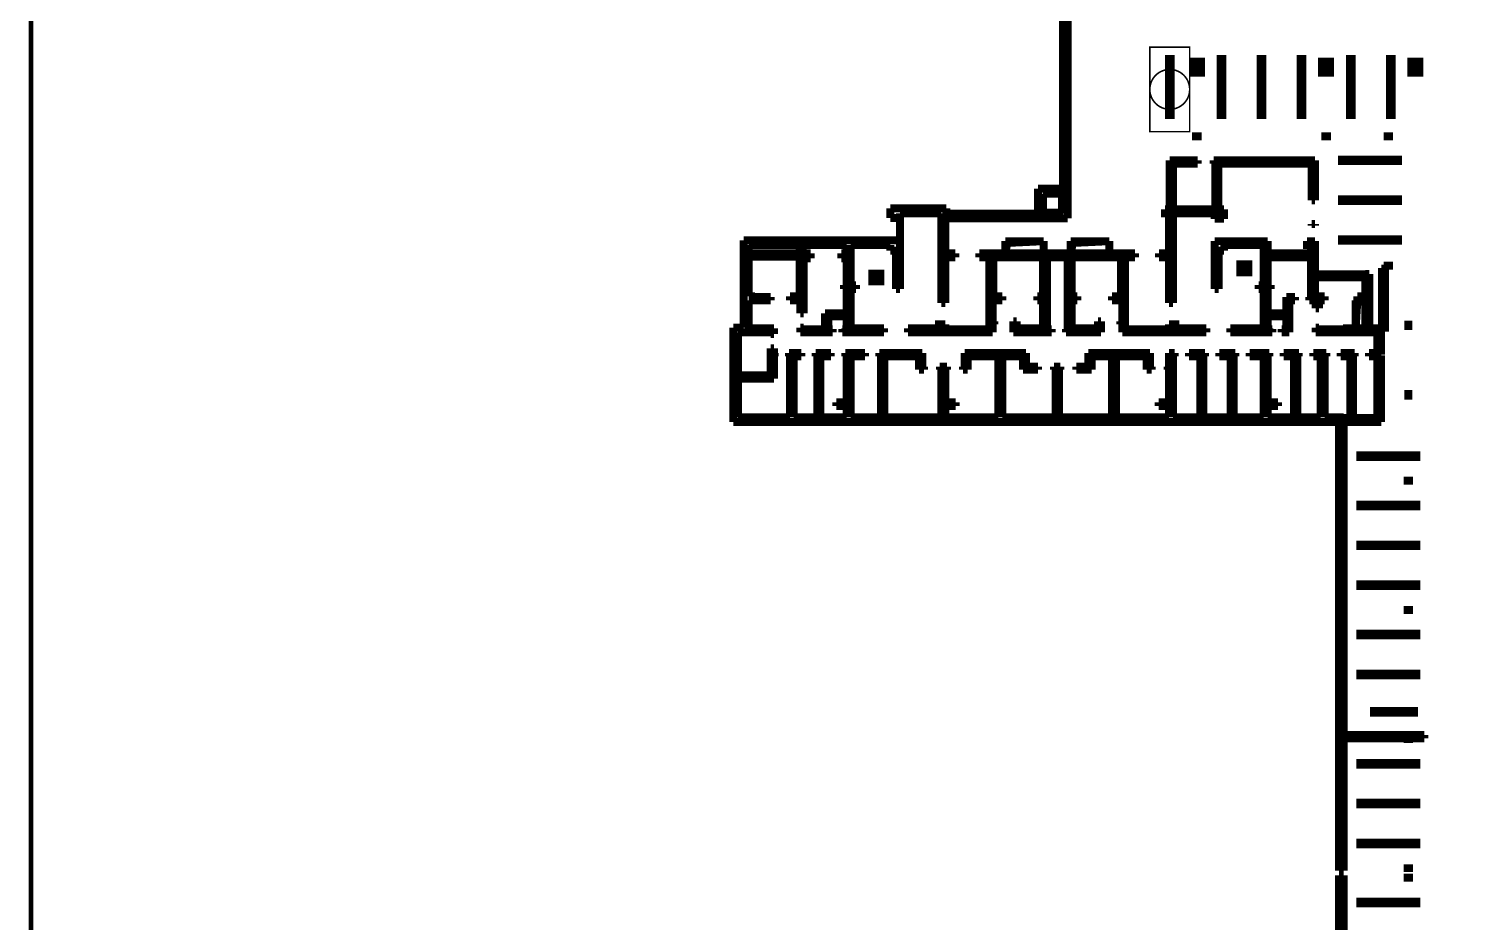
# Model space of a CAD drawing. Header units: millimetres. Extents: x 0 to 1249171, y -42321 to 335084.
# Drawn here: x 710752 to 800542, y 223850 to 279911 of the extents above; entities that cross this region are included whole.
import ezdxf

# ---------------------------------------------------------------- set-up
doc = ezdxf.new("R2010")
doc.units = ezdxf.units.MM
doc.header["$LTSCALE"] = 1000
doc.linetypes.add('A6-DK-B1F$0$HIDDEN2', pattern=[4.762499999999999, 3.175, -1.5875])
for name, color, linetype in [('A6-DK-B1F$0$A-PRKG', 175, 'A6-DK-B1F$0$HIDDEN2'), ('P_core', 1, 'Continuous'), ('P_lot', 5, 'Continuous'), ('留孔', 1, 'Continuous')]:
    doc.layers.add(name, color=color, linetype=linetype)
doc.layers.add('P_wall', color=7, linetype='Continuous', lineweight=50)
doc.layers.get('0').off()
doc.layers.get('A6-DK-B1F$0$A-PRKG').off()

# ---------------------------------------------------------------- blocks, each defined once
blk = doc.blocks.new('A6-DK-B1F$0$标准车位')
blk.add_lwpolyline([(350, 4599.999999999767), (1250, -2.328306436538696e-10), (2150, 4599.999999999767)])
blk.add_lwpolyline([(350, 4599.999999999767), (2150, 4599.999999999767), (2150, -2.328306436538696e-10), (350, -2.328306436538696e-10)], close=True)
at = {"layer": 'P_lot', "const_width": 600}
blk.add_lwpolyline([(1250, 299.9999999997672), (1250, 4299.999999999767)], dxfattribs=at)
blk = doc.blocks.new('A6-DK-B1F$0$$0$A$C46FA2BC5')
at = {"layer": 'P_lot', "const_width": 600}
blk.add_lwpolyline([(-1100, -650.0000000000007), (-1100, -3650)], dxfattribs=at)

msp = doc.modelspace()

# ---------------------------------------------------------------- linework, layer by layer
at = {"layer": 'P_core'}
for points in [[(786436.8780731624, 265370.4221294801), (787436.8780731624, 265370.4221294801), (786436.8780731624, 264370.4221294801), (787436.8780731624, 264370.4221294801)], [(763386.8784427987, 264800.0000001863), (764386.8784427987, 264800.0000001863), (763386.8784427987, 263800.0000001863), (764386.8784427987, 263800.0000001863)]]:
    msp.add_solid(points, dxfattribs=at)
at = {"layer": 'P_wall', "const_width": 300}
msp.add_lwpolyline([(710901.8667677012, 334834.20989163), (948920.5347595927, 334834.20989163), (948920.5347595927, -42071.08277393237), (710901.8667677012, -42071.08277393237)], close=True, dxfattribs=at)
at = {"layer": 'P_wall', "const_width": 500}
for points in [[(775566.8784499577, 268315.0000002356), (775566.8784556711, 305824.9999999173)], [(775866.8784499769, 305824.9999999173), (775866.8784502477, 268015.0000000638)], [(784216.8784428824, 277849.9999998621), (783716.8784428824, 277849.9999998621), (783716.8784428824, 277149.9999998621), (784216.8784428824, 277149.9999998621), (784216.8784428824, 277849.9999998621)], [(792316.8784428824, 277850.0000001203), (791816.8784428824, 277850.0000001203), (791816.8784428824, 277150.0000001203), (792316.8784428824, 277150.0000001203), (792316.8784428824, 277850.0000001203)], [(797916.8784428901, 277850.0000001203), (797416.8784428901, 277850.0000001203), (797416.8784428901, 277150.0000001203), (797916.8784428901, 277150.0000001203), (797916.8784428901, 277850.0000001203)], [(784266.8784621734, 273149.999995965), (783666.8784621734, 273149.999995965)], [(792366.8784427969, 273149.999995965), (791766.8784427969, 273149.999995965)], [(796266.8784428044, 273149.9999998402), (795666.8784428044, 273149.9999998402)], [(782266.8784424061, 268230.0046905372), (782266.8784424061, 271650.0041541397)], [(782266.8784424061, 271650.0041541397), (784016.8784424061, 271650.0041541397)], [(782466.8784424061, 271450.0041541397), (784016.8784424061, 271450.0041541397)], [(782466.8784424061, 268230.0046905372), (782466.8784424061, 271450.0041541397)], [(784016.8784424061, 271650.0041541397), (784016.8784424061, 271450.0041541397)], [(785016.8784424061, 271650.0041541397), (791366.8784361392, 271650.0041541396)], [(785016.8784424061, 271650.0041541397), (785016.8784424061, 271450.0041541397)], [(785016.8784424061, 271450.0041541397), (791166.8784361392, 271450.0041541396)], [(785116.8784424061, 268230.0046905372), (785116.8784424061, 271650.0041541397)], [(785316.8784424061, 268230.0046905372), (785316.8784424061, 271650.0041541397)], [(791166.8784361392, 271450.0041541396), (791166.8784361392, 269150.0041541397)], [(791366.8784361392, 271650.0041541396), (791366.8784361392, 269150.0041541397)], [(774016.8784512503, 268016.318316564), (774016.8784512503, 269866.318316564)], [(774016.8784512503, 269866.318316564), (775866.8784512503, 269866.318316564)], [(774316.8784512503, 268366.318316564), (774316.8784512503, 269566.318316559)], [(774316.8784512503, 269566.318316559), (775516.8784512503, 269566.318316559)], [(775516.8784512503, 268366.318316564), (775516.8784512503, 269566.318316559)], [(775866.8784512503, 268016.318316564), (775866.8784512503, 269866.318316564)], [(791166.8784361392, 269150.0041541397), (791166.8784361392, 269250.0041541397)], [(791166.8784361392, 269150.0041541397), (791366.8784361392, 269150.0041541397)], [(764756.8763501672, 268629.9997300212), (764756.8763501672, 268029.9999560397)], [(765057.2726714567, 268629.9997300212), (764756.8763501672, 268629.9997300212)], [(768256.8767778478, 268629.9997300212), (765056.8762921528, 268629.9997300212)], [(765356.8762921528, 268329.9997300212), (767956.8762921528, 268329.9997300212)], [(765356.8762921528, 268029.9999560397), (765356.8762921528, 268329.9997300212)], [(767956.8762921528, 268329.9997300212), (767956.8767778478, 268229.9998606199)], [(767956.8767778478, 268229.9998606199), (767956.8767778478, 265560.000030173)], [(768256.8767778478, 268314.9995995488), (768256.8767778478, 268629.9997300212)], [(768256.8767778478, 268014.9995995488), (768256.8767778478, 268314.9995995488)], [(768256.8789285002, 268015.0000000086), (768256.8789285002, 268315.0000000088)], [(768256.8789285002, 268315.0000000088), (775566.8784499577, 268315.0000002356)], [(774316.8784512503, 268366.318316564), (775516.8784512503, 268366.318316564)], [(781976.8757242213, 268580.001004695), (781976.8757242213, 268080.0010046951)], [(782226.8757242213, 268580.001004695), (781976.8757242213, 268580.001004695)], [(782226.8762929207, 268579.597609094), (782226.8757242213, 268580.001004695)], [(782476.8762929207, 268579.597609094), (782226.8762929207, 268579.597609094)], [(782476.8757242213, 265560.000030173), (782476.8762929207, 268329.9997300212)], [(782476.8762929207, 268329.9997300212), (782476.8757242213, 268050.0010046951)], [(785076.4803976729, 268579.597609094), (782476.8762929207, 268579.597609094)], [(782476.8762929207, 268329.9997300212), (785076.8770121147, 268329.9997300212)], [(785376.480399352, 268579.597609094), (785076.4803976729, 268579.597609094)], [(785076.8761636375, 267979.9999560397), (785076.8770121147, 268329.9997300212)], [(785076.8770121147, 268329.9997300212), (785076.8763233419, 267979.9999560397)], [(785376.479830612, 268579.9999560397), (785376.480399352, 268579.597609094)], [(785676.8761519017, 268579.9999560397), (785376.479830612, 268579.9999560397)], [(785676.8761519017, 267979.9999560397), (785676.8761519017, 268579.9999560397)], [(764756.8763501672, 268029.9999560397), (765356.8762921528, 268029.9999560397)], [(765356.8762921528, 268029.9999560397), (765356.8762921528, 266629.9996920121)], [(768206.8767778478, 268014.9995995488), (768256.8767778478, 268014.9995995488)], [(768206.8767778478, 265810.000030173), (768206.8767778478, 268014.9995995488)], [(775866.8784502477, 268015.0000000638), (768256.8789285002, 268015.0000000086)], [(774016.8784512503, 268016.318316564), (775866.8784512503, 268016.318316564)], [(781976.8757242213, 268080.0010046951), (782226.8757242213, 268080.0010046951)], [(782226.8757242213, 268080.0010046951), (782226.8757242213, 265810.000030173)], [(785076.8763233419, 267979.9999560397), (785076.8761636375, 267979.9999560397)], [(785076.8763233419, 267980.0000114411), (785676.8761519017, 267979.9999560397)], [(791166.8784361392, 267650.0041541397), (791366.8784361392, 267650.0041541397)], [(791166.8784361392, 267650.0041541397), (791166.8784361392, 267550.0041541397)], [(791366.8784361392, 267650.0041541397), (791366.8784361392, 267550.0041541397)], [(755566.8753040759, 266629.9996920121), (755566.8753040759, 261159.9998771558)], [(759358.5118632589, 266629.9996920121), (755566.8753040759, 266629.9996920121)], [(759366.5118632589, 266629.9996920121), (759358.5118632589, 266629.9996920121)], [(759366.5118632589, 266629.9991614765), (759366.5118632589, 266629.9996920121)], [(761976.8762944657, 266629.9991614765), (759366.5118632589, 266629.9991614765)], [(761976.8762944657, 266629.9996920121), (761976.8762944657, 266629.9991614765)], [(765356.8762921528, 266629.9996920121), (761976.8762944657, 266629.9996920121)], [(765356.8762921528, 263569.9998606199), (765356.8762921528, 266629.9996920121)], [(771956.7427419351, 265810.0000652468), (771956.7427419351, 266580.0001284111)], [(771956.7427419351, 266580.0001284111), (774366.878401689, 266580.0001284111)], [(771956.7427419351, 265810.0000652468), (772082.9096419732, 266469.2948970828)], [(772082.9096419732, 266469.2948970828), (774366.878401689, 266580.0001284111)], [(774366.878401689, 266580.0001284111), (774366.878401689, 265810.0000652468)], [(776066.878401482, 266580.0001284771), (776066.8784015264, 265810.0000653127)], [(778477.014061236, 266580.0001286642), (776066.878401482, 266580.0001284771)], [(776066.878401482, 265810.0000655666), (776193.0453015201, 266469.2948974027)], [(776193.0453015201, 266469.2948974027), (778477.0140612359, 266580.000128731)], [(778477.0140612803, 265810.0000654999), (778477.014061236, 266580.0001286642)], [(785076.875932452, 266579.9998372389), (785076.875932452, 265979.9998608959)], [(788406.8762076029, 266579.9995661961), (785076.875932452, 266579.9998372389)], [(785376.4798305328, 266579.9998608959), (785676.8759207162, 266579.9998461363)], [(788406.8762076029, 265810.000030173), (788406.8762076029, 266579.9996937456)], [(790866.8761367471, 266579.9995661959), (790866.875871479, 266079.9995661959)], [(790866.875871479, 266579.9995661959), (791366.8759232077, 266579.9995661959)], [(791366.8760559957, 263119.9999258667), (791366.8759007773, 266579.9995661961)], [(791366.8759232077, 266579.9995661959), (791366.8759232077, 266079.9995661959)], [(791366.8784361392, 266530.0041148745), (791366.8784361392, 264510.0041482272)], [(755566.8753040759, 265810.000030173), (755566.8753040759, 261159.9998771558)], [(755867.0744826267, 266329.9991614765), (762026.8762945477, 266329.9991614765)], [(755867.0744826267, 263119.9999258667), (755867.0744826267, 266329.9991614765)], [(759066.8781125732, 265810.0001695531), (755867.0744826153, 265810.0001695531)], [(759066.8781125732, 265610.0001695531), (755867.0744826153, 265610.0001695531)], [(759066.8769978528, 265810.0006865246), (759066.876102933, 263119.9999258667)], [(759766.8760406093, 265810.0000301731), (759066.8765761469, 265810.0000301731)], [(759066.8781125732, 265810.0001695531), (759066.8781125732, 266329.9993008565)], [(759266.8781125732, 265810.0001695531), (759266.8781125732, 266329.9993008565)], [(759766.8760409579, 265510.0006351261), (759766.8760406093, 265810.0000301731)], [(761676.8757257445, 265810.0000301731), (761676.8757260931, 265510.0006373458)], [(762026.8762951216, 265810.0000301731), (761676.8757257445, 265810.0000301731)], [(762026.8762945477, 266329.9991614765), (762026.8762951216, 265810.0000301731)], [(762276.8762944657, 266329.9997300212), (764756.8765813527, 266329.9998444681)], [(762276.8762976094, 263819.9998606199), (762276.8762944657, 266329.9997300212)], [(764756.8765813527, 266329.9998444681), (764756.876723896, 265979.9998608959)], [(764756.876723896, 265979.9998608959), (765106.8764346961, 265979.9998608959)], [(765106.8764346961, 265979.9998608959), (765106.8762921528, 263569.9998606199)], [(767956.8767778478, 265560.000030173), (768206.8786411769, 265560.000030173)], [(767956.8767778478, 262709.9999258667), (767956.8767778478, 265560.000030173)], [(767956.8767778478, 265560.000030173), (768706.8767778478, 265560.000030173)], [(768167.0765907208, 265810.000169553), (768836.8174807589, 265810.000169553)], [(768167.0765907208, 265560.000169553), (768836.8174807589, 265560.000169553)], [(768706.8767778478, 265810.000030173), (768206.8767778478, 265810.000030173)], [(768206.8786411769, 265560.000030173), (768206.8786411769, 262709.9999258667)], [(768706.8767778478, 265560.000030173), (768706.8767778478, 265810.000030173)], [(768836.8174807589, 265810.000169553), (768836.8174807589, 265560.000169553)], [(770336.8528623987, 265811.3023153743), (770336.8528623987, 265561.3023153743)], [(770336.8528623987, 265810.000169553), (780096.9039409728, 265810.000169553)], [(770336.8528623987, 265560.000169553), (780096.9039409728, 265560.000169553)], [(770466.8764629825, 265810.000030173), (770466.8764629825, 265560.000030173)], [(771216.8766262396, 265810.000030173), (770466.8764629825, 265810.000030173)], [(770466.8764629825, 265560.000030173), (770966.8764629825, 265560.000030173)], [(770966.8764629825, 265560.000030173), (770966.8766386076, 262869.9999258667)], [(771216.8766262396, 263119.9999258667), (771216.8766262396, 265810.000030173)], [(774366.878401689, 265810.0000652468), (771956.7427419351, 265810.0000652468)], [(774316.8793504308, 261060.2792356958), (774316.8793504308, 265560.000169553)], [(774566.8794644321, 261090.2461291004), (774566.8794644321, 265560.000169553)], [(775866.8773389175, 261060.1976171785), (775866.8773389175, 265559.9516576311)], [(776066.8784015264, 265810.0000653127), (778477.0140612803, 265810.0000654999)], [(776116.8774529188, 261110.1882879433), (776116.8774529188, 265559.9516576311)], [(779216.875875829, 265810.000030173), (779966.8760390866, 265810.000030173)], [(779216.875875829, 263119.9999258667), (779216.875875829, 265810.000030173)], [(779466.8760390866, 265560.000030173), (779466.875863461, 262869.9999258667)], [(779966.8760390866, 265560.000030173), (779466.8760390866, 265560.000030173)], [(779966.8760390866, 265810.000030173), (779966.8760390866, 265560.000030173)], [(780096.9039409728, 265811.3023153743), (780096.9039409728, 265561.3023153743)], [(781596.9393226125, 265810.000169553), (782217.2747386429, 265810.000169553)], [(781596.9393226125, 265810.000169553), (781596.9393226125, 265560.000169553)], [(781596.9393226125, 265560.000169553), (782467.0767609499, 265560.000169553)], [(781726.8757242213, 265810.000030173), (781726.8757242213, 265560.000030173)], [(782226.8757242213, 265810.000030173), (781726.8757242213, 265810.000030173)], [(781726.8757242213, 265560.000030173), (782476.8757242213, 265560.000030173)], [(782226.8762929426, 265560.000030173), (782476.8781562716, 265560.000030173)], [(782226.8762929426, 262709.9999258667), (782226.8762929426, 265560.000030173)], [(782476.8781562716, 265560.000030173), (782476.8781562716, 262709.9999258667)], [(785076.8761525208, 265979.9998608959), (785076.875929992, 263569.9998606199)], [(785076.875932452, 265979.9998608959), (785076.8761525208, 265979.9998608959)], [(785326.8759248292, 265979.9998608959), (785676.8759207162, 265979.9998608959)], [(785326.875929992, 263569.9998606199), (785326.8759248292, 265979.9998608959)], [(785676.8759207162, 266329.9998606199), (788156.8762076029, 266329.9998606199)], [(785676.8759207162, 265979.9998608959), (785676.8759207162, 266329.9998606199)], [(788156.8762076029, 266329.9998606199), (788156.8762076029, 263819.9998606199)], [(788906.8762076029, 265810.000030173), (788406.8762076029, 265810.000030173)], [(788406.8762076029, 265560.000030173), (788906.8762076029, 265560.000030173)], [(788406.8762076029, 263819.9998609101), (788406.8762076029, 265560.000030173)], [(788906.8762076029, 265560.000030173), (788906.8762076029, 265810.000030173)], [(788906.8778710454, 265810.000169553), (790666.8775561806, 265810.000169553)], [(788906.8778710454, 265560.000169553), (790666.8775561806, 265560.000169553)], [(790666.8758927381, 265810.000030173), (790666.8758927381, 265560.000030173)], [(791116.8762429103, 265810.0000301729), (790666.8758927381, 265810.000030173)], [(790666.8758927381, 265560.000030173), (791116.8758989221, 265560.000030173)], [(790866.875871479, 266079.9995661959), (791116.8762429103, 266079.9995661959)], [(791116.8758989221, 265560.000030173), (791116.8760683637, 262869.9999258667)], [(791116.8762429103, 266079.9995661959), (791116.8762429103, 265810.0000301729)], [(759316.876433705, 262869.9999258667), (759316.8779750736, 265510.0006385226)], [(759316.8779750736, 265510.0006385226), (759766.8760409579, 265510.0006351261)], [(761676.8757260931, 265510.0006373458), (762026.8762954528, 265510.0006347041)], [(762026.8762954528, 265510.0006347041), (762026.8762973184, 263819.9998609101)], [(795567.0761035217, 261110.0040245085), (795567.0761035217, 264900.0041482272)], [(796266.8784428044, 265050.0000000004), (795666.8784428044, 265050.0000000004)], [(795767.0761035217, 260910.0040245085), (795767.0761035217, 265100.0041482272)], [(761849.8762979289, 263819.9998606199), (761849.8762979289, 263569.9998606199)], [(762026.8762973184, 263819.9998609101), (761849.8762979289, 263819.9998606199)], [(762599.8743719482, 263819.9998606199), (762276.8762976094, 263819.9998606199)], [(762599.8743719482, 263569.9995834256), (762599.8743719482, 263819.9998606199)], [(774316.8771997904, 264519.9999551009), (774566.8771997904, 264519.9999551009)], [(774316.8771997904, 263119.9999258667), (774316.8771997904, 264519.9999551009)], [(774566.8771997904, 264519.9999551009), (774566.8771997904, 262869.9999258667)], [(775866.8753022784, 264519.9999551009), (775866.8753022784, 262869.9999258667)], [(776116.8753022784, 264519.9999551009), (775866.8753022784, 264519.9999551009)], [(776116.8753022784, 263119.9999258667), (776116.8753022784, 264519.9999551009)], [(787833.8781301209, 263819.9998606199), (787833.8781301209, 263569.9998606199)], [(788156.8762076029, 263819.9998606199), (787833.8781301209, 263819.9998606199)], [(788583.8762041398, 263819.9998606199), (788406.8762076029, 263819.9998609101)], [(788583.8762041398, 263569.9998606199), (788583.8762041398, 263819.9998606199)], [(791166.8784361392, 264310.0041482272), (794577.2747812036, 264310.0041482272)], [(791366.8784361392, 264510.0041482272), (794777.2747812036, 264510.0041482272)], [(794516.8766292708, 264519.9999258666), (794767.0744826265, 264519.9999258666)], [(794516.8766292713, 263119.9999258667), (794516.8766292708, 264519.9999258666)], [(794577.2747812036, 264310.0041482272), (794577.2747812036, 260910.0040245085)], [(794767.0744826265, 264519.9999258666), (794767.074482627, 262869.9999258667)], [(794777.2747812036, 264510.0041482272), (794777.2747812036, 261110.0040245085)], [(756266.8753040764, 263119.9999258667), (755867.0744826267, 263119.9999258667)], [(756266.8753040764, 263119.9999258667), (755867.0744826267, 263119.9999258667)], [(755867.0744826267, 262869.9999258667), (756266.8753040764, 262869.9999258667)], [(755867.0744826267, 261109.9999258667), (755867.0744826267, 262869.9999258667)], [(755867.0744826267, 262869.9999258667), (756266.8753040764, 262869.9999258667)], [(755867.0744826267, 261109.9999258667), (755867.0744826267, 262869.9999258667)], [(756266.8753040764, 262869.9999258667), (756266.8753040764, 263119.9999258667)], [(756266.8753040764, 262869.9999258667), (756266.8753040764, 263119.9999258667)], [(756266.8769675188, 263070.0000652469), (757256.8779579077, 263070.0000652468)], [(757256.8779579077, 262870.0000652468), (756266.8769675188, 262870.0000652469)], [(757256.8779579077, 263070.0000652468), (757256.8779579077, 262870.0000652468)], [(758456.8762944653, 263119.9999258667), (758456.8762944653, 262869.9999258667)], [(759066.876102933, 263119.9999258667), (758456.8762944653, 263119.9999258667)], [(758456.8762944653, 262869.9999258667), (759316.876433705, 262869.9999258667)], [(759116.8695728832, 262870.0283839212), (759116.9052493894, 262060.1263178624)], [(759316.8695756102, 262869.9995557188), (759316.894270801, 262060.1258185808)], [(761849.8762979289, 263569.9998606199), (762599.8743719482, 263569.9995834256)], [(762026.8762944657, 263019.9999258667), (762276.8762944657, 263019.9999258667)], [(762026.8762944657, 261110.1723039967), (762026.8762944657, 263019.9999258667)], [(762026.877761123, 263020.0000652467), (762026.877761123, 263569.9999345819)], [(762276.8762944657, 263019.9999258667), (762276.8762944657, 261109.9999258667)], [(762276.8778037505, 263020.0000652467), (762276.8780070266, 263569.9998421835)], [(765106.8762921528, 263569.9998606199), (765356.8762921528, 263569.9998606199)], [(770966.8766386076, 262869.9999258667), (771776.8767778478, 262869.9999258667)], [(770966.8783013972, 262879.9999994757), (770966.8783013972, 261060.0000647453)], [(771166.8783013972, 260860.0000647465), (771166.8783013972, 262879.9999994757)], [(771776.8767778478, 263119.9999258667), (771216.8766262396, 263119.9999258667)], [(771776.8767778478, 262869.9999258667), (771776.8767778478, 263119.9999258667)], [(773966.8771997904, 263119.9999258667), (774316.8771997904, 263119.9999258667)], [(773966.8771997904, 262869.9999258667), (773966.8771997904, 263119.9999258667)], [(774316.8771997904, 262869.9999258667), (773966.8771997904, 262869.9999258667)], [(774316.8771997904, 262519.9999258667), (774316.8771997904, 262869.9999258667)], [(774566.8771997904, 262869.9999258667), (774566.8771997904, 262519.9999258667)], [(775866.8753022784, 262869.9999258667), (775866.8753022784, 262519.9999258667)], [(776466.8753022782, 263119.9999258667), (776116.8753022784, 263119.9999258667)], [(776116.8753022784, 262519.9999258667), (776116.8753022784, 262869.9999258667)], [(776116.8753022784, 262869.9999258667), (776466.8753022782, 262869.9999258667)], [(776466.8753022782, 262869.9999258667), (776466.8753022782, 263119.9999258667)], [(778656.3946276486, 263119.9999258667), (779216.875875829, 263119.9999258667)], [(778656.3946276486, 262869.9999258667), (778656.3946276486, 263119.9999258667)], [(779466.875863461, 262869.9999258667), (778656.3946276486, 262869.9999258667)], [(779286.8747190258, 261560.1694293676), (779286.8747190259, 262880)], [(779466.8747190259, 262880), (779467.0773022564, 261060.0000652552)], [(785076.875929992, 263569.9998606199), (785326.875929992, 263569.9998606199)], [(787833.8781301209, 263569.9998606199), (788356.8762041398, 263569.9998606199)], [(788156.8762076029, 263019.9999258667), (788156.8762076034, 261109.9999258667)], [(788406.8762076029, 263019.9999258667), (788156.8762076029, 263019.9999258667)], [(788156.8778710454, 262870.0000657019), (788156.8778710454, 263569.9999999998)], [(788356.8762041398, 263569.9998606199), (788583.8762041398, 263569.9998606199)], [(788406.8762076034, 261110.1723039967), (788406.8762076029, 263019.9999258667)], [(788406.8778710454, 262870.000065702), (788406.8778710454, 263569.9999999999)], [(789566.876558522, 263070.000065702), (789566.876558522, 262060.2304157526)], [(789566.876558522, 263070.000065702), (790117.1123830287, 263070.000065702)], [(789766.876558522, 260860.2492597082), (789766.876558522, 262870.000065702)], [(790117.1123830287, 262870.000065702), (789766.876558522, 262870.000065702)], [(790117.1123830287, 263070.000065702), (790117.1123830287, 262870.000065702)], [(791017.1123830287, 263070.000065702), (791017.1123830287, 262870.000065702)], [(791124.1122311916, 263070.0000657015), (791017.1123830287, 263070.000065702)], [(791017.1123830287, 262870.000065702), (791424.1122311916, 262870.0000661227)], [(791116.8760683637, 262869.9999258667), (791976.8762076034, 262869.9999258667)], [(791976.8762076034, 263119.9999258667), (791366.8760559957, 263119.9999258667)], [(791416.8777311762, 262359.9323490198), (791416.8777311762, 262879.9998093375)], [(791616.8777311762, 262359.9323490198), (791616.8777311762, 262879.9998093375)], [(791976.8762076034, 262869.9999258667), (791976.8762076034, 263119.9999258667)], [(793916.8782927137, 262870.0000652467), (793916.8782927137, 261110.0000652467)], [(794516.8782927137, 262870.0000652467), (793916.8782927137, 262870.0000652467)], [(794014.7101681903, 262729.7938451519), (794516.8782927138, 262869.9984975883)], [(794016.8766292713, 263119.9999258667), (794516.8766292713, 263119.9999258667)], [(794016.8766292713, 262869.9999258667), (794016.8766292713, 263119.9999258667)], [(794516.8766292711, 262869.9999258667), (794016.8766292713, 262869.9999258667)], [(794516.8766292711, 262519.9999258667), (794516.8766292711, 262869.9999258667)], [(794516.8784069903, 261110.0000652467), (794516.8782927137, 262870.0000652467)], [(794767.074482627, 262869.9999258667), (794766.8766292711, 262869.9999258667)], [(794766.8766292711, 262869.9999258667), (794766.8766292711, 262519.9999258667)], [(759316.894270801, 262060.1258185808), (759116.9052493894, 262060.1263178624)], [(760666.8802448495, 262060.2304157527), (762026.8799980038, 262060.2304157526)], [(760666.8802448495, 260860.2492597082), (760666.8802448495, 262060.2304157527)], [(768206.8786411769, 262709.9999258667), (767956.8767778478, 262709.9999258667)], [(774566.8771997904, 262519.9999258667), (774316.8771997904, 262519.9999258667)], [(775866.8753022784, 262519.9999258667), (776116.8753022784, 262519.9999258667)], [(782476.8781562716, 262709.9999258667), (782226.8762929426, 262709.9999258667)], [(789566.876558522, 262060.2304157527), (788406.8768053676, 262060.2304157526)], [(791616.8777311762, 262359.9323490198), (791416.8777311762, 262359.9323490198)], [(793916.8782927137, 261110.0000652467), (794014.7101681903, 262729.7938451519)], [(794766.8766292711, 262519.9999258667), (794516.8766292711, 262519.9999258667)], [(754916.733862316, 261159.9998771558), (754916.9429099036, 255230.0000303744)], [(755566.8753040759, 261159.9998771558), (754916.733862316, 261159.9998771558)], [(755016.9088862003, 261159.9999424025), (755016.9088862003, 261159.9998771558)], [(755016.9088862003, 261159.9998771558), (755016.9088862003, 261159.9999424025)], [(755566.8753040759, 261159.9998771558), (755016.9088862003, 261159.9998771558)], [(757316.8751897998, 261109.9999258667), (755867.0744826267, 261109.9999258667)], [(757316.8751897998, 261109.9999258667), (755867.0744826267, 261109.9999258667)], [(757256.877340145, 261110.0000652467), (757456.877340145, 261110.0000652467)], [(757256.877340145, 260770.0329441387), (757256.877340145, 261110.0000652467)], [(757256.877340156, 261110.0000652467), (757256.877340145, 260760.0136136613)], [(757456.877340156, 261110.0000652467), (757256.877340156, 261110.0000652467)], [(757316.8751897998, 260859.9999258667), (757316.8751897998, 261109.9999258667)], [(757316.8751897998, 260859.9999258667), (757316.8751897998, 261109.9999258667)], [(757456.877340145, 260760.0136136613), (757456.877340156, 261110.0000652467)], [(759116.9184927089, 261160.1263178293), (759316.8919638573, 261160.1258185865)], [(759116.9919350038, 261160.1263176459), (759117.0583502302, 260860.2492597082)], [(759316.9185445457, 261160.1258185201), (759316.8917330677, 261060.2492597082)], [(759316.8917330677, 261060.2492597082), (761146.8802448495, 261060.2492597082)], [(762026.8802448495, 261860.2304157527), (760866.8802448495, 261860.2304157527)], [(760866.8802448495, 261860.2304157527), (760866.8802448495, 261060.2492597082)], [(761146.8802448495, 261060.2492597061), (761146.8802448495, 260860.2492597092)], [(761746.8802448495, 261060.2492597082), (762026.8802448495, 261060.2492597082)], [(761746.8802448495, 260860.2492597092), (761746.8802448495, 261060.2492597061)], [(761926.8762947666, 261110.1723039967), (762026.8762944657, 261110.1723039967)], [(761926.8762944657, 260859.9999258667), (761926.8762947666, 261110.1723039967)], [(762276.8762944657, 261109.9999258667), (762676.8762944657, 261109.9999258667)], [(762277.0839653136, 261110.0000652696), (764366.918851186, 261110.0000651716)], [(762676.8762944657, 261109.9999258667), (762676.8762944657, 260859.9999258667)], [(764366.918851186, 261110.0000651716), (764366.9188511741, 260858.6979323514)], [(765866.939147478, 261110.0000650811), (765866.9391474661, 260860.0000650774)], [(767556.8786411656, 261110.0000649666), (765866.939147478, 261110.0000650811)], [(767556.8786411769, 260859.9999258667), (767556.8786411769, 261359.9999258667)], [(767556.8786411769, 261359.9999258667), (768206.8786411769, 261359.9999258667)], [(770966.8783013972, 261060.0000647453), (768206.8760413261, 261060.000064927)], [(768206.8786411769, 261359.9999258667), (768206.8786411769, 260859.9999258667)], [(771266.892081148, 261560.1266134894), (771166.8783013972, 261560.1725827651)], [(771266.892081148, 261360.0000647391), (771166.8783013972, 261360.0460340147)], [(771266.892081148, 261360.0000647391), (771266.892081148, 261560.1266134894)], [(772466.8772960333, 261109.9999258667), (772466.8772960333, 260859.9999258667)], [(774316.8773137918, 261109.9999258668), (772466.8772960333, 261109.9999258667)], [(772466.8923072149, 260860.3576007569), (772466.8923072149, 261559.6669734268)], [(772666.8923072149, 261559.5903667641), (772466.8923072149, 261559.6669734268)], [(772666.8923072149, 260860.3576007569), (772666.8923072149, 261559.6669734268)], [(774566.8773137918, 261659.9999258667), (774316.8773137918, 261659.9999258667)], [(774316.8773137918, 261659.9999258667), (774316.8773137918, 261109.9999258668)], [(774566.8773137918, 260859.9999258668), (774566.8773137918, 261659.9999258667)], [(774867.3152504304, 261060.1108994821), (774566.8790627951, 261060.1108994821)], [(774867.3152503272, 261060.1081343417), (774867.3089111925, 260860.2683231284)], [(775767.3102160316, 260860.2347378482), (775767.3165599087, 261060.2016310159)], [(775767.3165599087, 261060.2016310159), (775866.8773389175, 261060.1976171785)], [(775866.8751882771, 261659.9999258667), (776116.8751882771, 261659.9999258667)], [(775866.8751882771, 260859.9999258668), (775866.8751882771, 261659.9999258667)], [(776116.8751882771, 261659.9999258667), (776116.8751882771, 261109.9999258668)], [(776116.8751882771, 261109.9999258668), (777966.8752060353, 261109.9999258667)], [(776116.8774529188, 261110.1882879433), (777766.8644961566, 261110.1267155023)], [(777766.8644961566, 261110.1267155023), (777766.8644961566, 261559.6669734268)], [(777766.8644961566, 261559.5903667641), (777966.8644961566, 261559.6669734268)], [(777966.8644961566, 260860.152358713), (777966.8644961566, 261559.6669734268)], [(777966.8752060353, 261109.9999258667), (777966.8752060353, 260859.9999258667)], [(777966.8773566757, 261110.1192516377), (777966.8773566757, 260860.1523582331)], [(779166.8647222235, 261560.1266134894), (779286.8747190259, 261560.1694293676)], [(779166.8647222235, 261360.0000647391), (779166.8647222235, 261560.1266134894)], [(779166.8647222235, 261360.0000647391), (779286.8747190259, 261360.0428806173)], [(779286.8747190259, 260860.0000652552), (779286.8747190258, 261360.0428806173)], [(779466.8758938031, 261060.0000652552), (782226.8807620454, 261060.0000652552)], [(782226.8781562716, 260859.9999258667), (782226.8781562716, 261359.9999258667)], [(782226.8781562716, 261359.9999258667), (782876.8781562716, 261359.9999258667)], [(782226.8807620454, 261110.1724433851), (784566.9397140881, 261110.1724433851)], [(782226.8807620454, 261060.0000652552), (782226.8807620454, 261110.1724433851)], [(782876.8781562716, 261359.9999258667), (782876.8781562716, 260859.9999258667)], [(784566.9397140881, 261110.1724433851), (784566.9397140881, 260860.0000652552)], [(784566.9397140881, 261060.0000652552), (784566.9397140881, 260860.0000652552)], [(786066.9171571276, 261110.0002046351), (786066.9171571276, 260860.0000652552)], [(788156.876207592, 261110.0002046351), (786066.9171571276, 261110.0002046351)], [(787756.8762076034, 261109.9999258667), (787756.8762076034, 260859.9999258667)], [(788156.8762076034, 261109.9999258667), (787756.8762076034, 261109.9999258667)], [(788506.8762073026, 261110.1723039967), (788406.8762076034, 261110.1723039967)], [(788406.876558522, 261860.2304157527), (789566.876558522, 261860.2304157527)], [(788686.876558522, 261060.2492597082), (788406.876558522, 261060.2492597082)], [(788506.8762076034, 260859.9999258667), (788506.8762073026, 261110.1723039967)], [(788686.876558522, 260860.2492597092), (788686.876558522, 261060.2492597061)], [(789566.876558522, 261060.2492597082), (789286.876558522, 261060.2492597082)], [(789286.876558522, 261060.2492597061), (789286.876558522, 260860.2492597092)], [(789566.876558522, 261860.2304157526), (789566.876558522, 261060.2492597082)], [(791416.8777311762, 261159.9328011539), (791613.0823243092, 261159.9328011539)], [(791416.8777311762, 260859.9987069207), (791416.8777311762, 261159.9328011539)], [(791613.0823243092, 261159.9328011539), (791613.0823243092, 261059.9987069207)], [(791613.0823243092, 261059.9987069207), (793116.8784069903, 261059.9987090316)], [(793116.8767435479, 261109.9999258667), (794516.8767435479, 261109.9999258667)], [(793116.8767435479, 260859.9985696516), (793116.8767435479, 261109.9999258667)], [(793916.8782927137, 261110.0000652467), (794516.8784069903, 261110.0000652467)], [(794516.8767435479, 261109.9999258667), (794517.074482627, 261509.9999258667)], [(794517.074482627, 261509.9999258667), (794767.074482627, 261509.9999258667)], [(794767.074482627, 261509.9999258667), (794767.074482627, 261109.9998771558)], [(794767.074482627, 261109.9998771558), (795517.0744400693, 261109.9998771558)], [(794777.2747812036, 261110.0040245085), (795567.0761035217, 261110.0040245085)], [(795517.0744400693, 261109.9998771558), (795517.0744400693, 259459.9999258667)], [(797216.8784452706, 261600.0000009498), (797216.8784452706, 261000.0000009498)], [(755216.3043977036, 260859.9999258667), (757316.8751897998, 260859.9999258667)], [(755216.908886211, 255529.9995995488), (755216.3043977036, 260859.9999258667)], [(755216.9088862, 260859.9999424025), (755316.9088862003, 260859.9999424025)], [(755316.9088862003, 260859.9999424025), (755216.9088862, 260859.9999424025)], [(755316.9088862003, 260859.9999258667), (757316.8751897998, 260859.9999258667)], [(755316.9088862003, 260859.9999424025), (755316.9088862003, 260859.9999258667)], [(757256.877340145, 260760.0136136613), (757456.877340145, 260760.0136136613)], [(759117.0583502302, 260860.2492597082), (760866.8802448495, 260860.2492597082)], [(761146.8802448495, 260860.2492597082), (760866.8802448495, 260860.2492597082)], [(762026.8802448495, 260860.2492597082), (761746.8802448495, 260860.2492597082)], [(762076.8762944657, 260859.9999258667), (761926.8762944657, 260859.9999258667)], [(762676.8762944657, 260859.9999258667), (762076.8762944657, 260859.9999258667)], [(762076.8784427987, 260860.0000652696), (764366.9188511742, 260860.0000651642)], [(765866.9391474661, 260860.0000650774), (771166.8783013972, 260860.0000647465)], [(768206.8786411769, 260859.9999258667), (767556.8786411769, 260859.9999258667)], [(772466.8772960333, 260859.9999258667), (774566.8773137918, 260859.9999258668)], [(774867.3089111925, 260860.2683231284), (772466.8923072149, 260860.3576007569)], [(777966.8644961566, 260860.152358713), (775767.3102160316, 260860.2347378482)], [(777966.8752060353, 260859.9999258667), (775866.8751882771, 260859.9999258668)], [(784566.9397140881, 260860.0000652552), (779286.8747190259, 260860.0000652552)], [(782876.8781562716, 260859.9999258667), (782226.8781562716, 260859.9999258667)], [(786066.9171571276, 260860.0000652552), (788431.8762075921, 260860.0000652552)], [(787756.8762076034, 260859.9999258667), (788356.8762076034, 260859.9999258667)], [(788356.8762076034, 260859.9999258667), (788506.8762076034, 260859.9999258667)], [(788406.876558522, 260860.2492597082), (788686.876558522, 260860.2492597082)], [(789286.876558522, 260860.2492597082), (789566.876558522, 260860.2492597082)], [(789566.876558522, 260860.2492597082), (789766.876558522, 260860.2492597082)], [(793116.8784069903, 260859.9987090316), (791416.8777311762, 260859.9987069207)], [(795266.875965162, 260859.9985696516), (793116.8767435479, 260859.9985696516)], [(794577.2747812036, 260910.0040245085), (795767.0761035217, 260910.0040245085)], [(795266.875965162, 259459.9999258667), (795266.875965162, 260859.9985696516)], [(757456.8773401339, 259860.0136136613), (757256.8773401339, 259860.0136136613)], [(757256.8773405405, 258160.0000652467), (757256.8773401339, 259860.0136136613)], [(757456.8773401937, 259559.7257446724), (757456.8773401339, 259860.0136136613)], [(757456.8773401938, 259559.7257446724), (757506.87797207, 259559.7257446965)], [(757456.8773401938, 259359.7257446724), (757506.87797207, 259359.7257446966)], [(757456.8773405883, 257960.2522770765), (757456.8773402416, 259359.7257446724)], [(757506.87797207, 259359.7257446966), (757506.87797207, 259559.7257446966)], [(758406.877988559, 259559.8278269762), (758406.8779555811, 259359.8275579867)], [(759177.179353254, 259559.8278159228), (758406.877988559, 259559.8278269762)], [(758406.8779555811, 259359.8275579867), (758456.8779596167, 259359.8275573158)], [(758456.8779596167, 259359.8275476508), (758456.8783021448, 255530.000169553)], [(758706.8777628208, 259359.8275539613), (759177.1793202761, 259359.8275476508)], [(758706.8777628208, 259359.8275476508), (758706.8779579082, 255529.9997389287)], [(759177.1793202761, 259359.8275476508), (759177.179353254, 259559.8278159228)], [(760077.1793186271, 259559.8275476508), (760077.1793186271, 259359.8275476508)], [(760077.1793186271, 259559.8275476508), (760377.1793186271, 259559.8275476508)], [(760077.1793186271, 259359.8275476508), (760177.1793186271, 259359.8275476508)], [(760177.1793186271, 259359.8275476508), (760177.1793185673, 255529.9997389287)], [(760377.1793186271, 259559.8275476508), (761026.8777692824, 259559.8275476596)], [(760377.1793186271, 259359.8275476508), (760377.1793185673, 255529.9997389287)], [(760377.1793186271, 259359.8275476508), (761026.8777692824, 259359.8275476596)], [(761026.8777692824, 259359.8275476596), (761026.8777692824, 259559.8275476596)], [(761926.8777692824, 259559.8275477132), (761926.8777692824, 259359.8275477132)], [(761926.8777692824, 259559.8275477132), (762276.8773781692, 259559.8275477382)], [(761926.8777692824, 259359.8275477132), (762026.8777692824, 259359.8275477044)], [(762026.8777692824, 259359.8275477044), (762026.877800086, 257929.9999229099)], [(762276.8773781692, 259559.8275477382), (763172.6315121236, 259559.8275477044)], [(762276.877381473, 259359.8275386381), (762276.8774116526, 257929.9999229099)], [(763172.6315121236, 259359.8275477044), (762276.8773804395, 259359.8275386381)], [(763172.6315121236, 259559.8275477044), (763172.6315121236, 259359.8275477044)], [(764072.4000267615, 259559.8275477044), (764072.4000267615, 259359.8275477044)], [(764072.4000267615, 259559.8275477044), (764372.400024491, 259559.8275477044)], [(764072.4000267615, 259359.8275477044), (764172.4000267615, 259359.8275477044)], [(764172.4000267615, 259359.8275477044), (764172.4000776589, 255410)], [(764372.400024491, 259559.8275741331), (766035.0825299841, 259559.8275477044)], [(764372.400024491, 259559.8275477044), (764372.4000776589, 255410)], [(766035.0825299841, 259359.8275477044), (764372.4000267613, 259359.827565033)], [(765993.7265524564, 259559.8275477044), (766076.4385075117, 259559.8275477044)], [(766557.0439338402, 259359.8275477044), (765993.7265524564, 259359.8275477044)], [(766076.4385075117, 259559.8275477044), (766757.0439338402, 259559.8275477044)], [(766557.04393384, 258509.8275477044), (766557.0439338402, 259359.8275477044)], [(766757.0439338402, 259559.8275477044), (766757.04393384, 258706.6308492085)], [(769406.8778714917, 259559.8275477044), (771526.8784413501, 259559.8275477044)], [(769406.8778714915, 258706.6308492085), (769406.8778714917, 259559.8275477044)], [(769606.8778714917, 259359.8275477044), (771526.8784413501, 259359.8275477044)], [(769606.8778714915, 258509.8275477044), (769606.8778714917, 259359.8275477044)], [(771526.8784413501, 259559.8275477044), (771826.878928548, 259559.8275477044)], [(771526.8784413501, 257529.9999229099), (771526.8784413501, 259359.8275477044)], [(771776.8784413501, 259359.8275477044), (773066.9232366502, 259359.827640996)], [(771776.8784412902, 255530.000169553), (771776.8784413501, 259359.8275477044)], [(771826.878928548, 259559.8275477044), (773266.9232366502, 259559.8294951772)], [(773066.92323665, 258509.8275475947), (773066.9232366502, 259359.827640996)], [(773103.6058552663, 259559.8275475947), (773186.3178103217, 259559.8275475947)], [(773266.9232366502, 259559.8294951772), (773266.92323665, 258706.6308490988)], [(777166.7571733489, 259559.8275475948), (778636.7577432073, 259559.8275475948)], [(777166.7571733487, 258706.6308490989), (777166.7571733489, 259559.8275475948)], [(777366.7571733489, 259359.8275475948), (778636.7577432073, 259359.8275475948)], [(777366.7571733487, 258509.8275475948), (777366.7571733489, 259359.8275475948)], [(778482.4195888209, 259559.8275477044), (778907.226959885, 259559.8275477044)], [(778657.0491631057, 259559.8340775433), (778657.0491631057, 259559.8275477044)], [(778657.0491630458, 255529.9935401401), (778657.0491631057, 259359.8209182915)], [(781026.8789319994, 259559.8275477044), (778906.8783621411, 259559.8275477044)], [(780826.8789319994, 259359.8275477044), (778906.8783621411, 259359.8275477044)], [(778907.226959885, 259559.8338918893), (778907.226959885, 259559.8275477044)], [(778907.226959885, 259559.8275477044), (778907.2269598251, 255410.0063441312)], [(780826.8789319994, 258509.8275475948), (780826.8789319994, 259359.8275477044)], [(781026.8789319994, 258706.6308490989), (781026.8789319994, 259559.8275477044)], [(782226.8773920013, 259559.8275477044), (782576.8773920013, 259559.8275477044)], [(782226.8773920013, 258706.6308490989), (782226.8773920013, 259559.8275477044)], [(782476.8773920013, 259359.8275477044), (782576.8773920013, 259359.8275477044)], [(782476.8773920013, 257929.9999229099), (782476.8773920013, 259359.8275477044)], [(782576.8773920013, 259559.8275477044), (782576.8773920013, 259359.8275477044)], [(783477.2737729596, 259559.8275476508), (783477.2737729596, 259359.8275476508)], [(784377.7146740495, 259559.8275476508), (783477.2737729596, 259559.8275476508)], [(783477.2737729596, 259359.8275476508), (784177.7146733358, 259359.8275476508)], [(784177.7146733358, 259359.8275476508), (784177.7146572567, 255410)], [(784377.3182930913, 259559.8275477044), (784477.714673011, 259559.8275477044)], [(784477.714673011, 259359.8275477044), (784377.3182923776, 259359.8275480135)], [(784377.714673011, 259359.827548012), (784377.7146572567, 255410)], [(784477.714673011, 259559.8275477044), (784477.714673011, 259359.8275477044)], [(785377.4831876488, 259559.8275741331), (785377.4831876488, 259359.8275741331)], [(786081.3567761121, 259559.8275741331), (785377.4831876488, 259559.8275741331)], [(785377.4831876488, 259359.8275741331), (786081.3813757653, 259359.8275650328)], [(786381.3567738415, 259559.8275740795), (786081.3567761121, 259559.8275740795)], [(786081.3813757653, 259359.8275650328), (786081.7531037827, 255410)], [(786281.3567738415, 259359.8275740795), (786281.7531037827, 255410)], [(786381.3567738415, 259359.8275740795), (786281.3567738415, 259359.8275740795)], [(786381.3567738415, 259559.8275740795), (786381.3567738415, 259359.8275740795)], [(787281.1252884794, 259559.8275477044), (787281.1252884794, 259359.8275477044)], [(788176.6802211966, 259559.8275477044), (787281.1252884794, 259559.8275477044)], [(787281.1252884794, 259359.8275477044), (788156.8782489436, 259359.8275388473)], [(788506.679698202, 259559.8275476586), (788156.6797006046, 259559.8275476806)], [(788156.8782489436, 259359.8275388473), (788156.6797005448, 255529.9997389287)], [(788406.8782465409, 259359.8275475249), (788407.076028143, 255529.9997389287)], [(788506.8782465409, 259359.8275476561), (788406.8782465409, 259359.8275475249)], [(788506.679698202, 259559.8275476586), (788506.8782465409, 259359.8275476561)], [(789406.8782465409, 259359.8275476561), (789406.679698202, 259559.8275476586)], [(790056.9738629342, 259559.8275476508), (789406.679698202, 259559.8275476586)], [(790057.1724112731, 259359.8275476483), (789406.8782465409, 259359.8275476561)], [(790356.9738629342, 259559.8275476508), (790056.9738629342, 259559.8275476508)], [(790057.1724112731, 259359.8275476483), (790056.9738628743, 255529.9997389287)], [(790356.9738646096, 259359.998822253), (790256.9738646096, 259359.998822253)], [(790256.9738646096, 259359.998822253), (790256.9738628743, 255529.9997389287)], [(790356.9738629342, 259559.8275476508), (790356.9738646096, 259359.998822253)], [(791256.9738646096, 259359.998822253), (791256.9738629342, 259559.8275476508)], [(792076.8778711057, 259559.8275476508), (791256.9738629342, 259559.8275476508)], [(791256.9738646096, 259359.998822253), (791726.8782506412, 259359.998822253)], [(791726.8782489059, 257329.258246262), (791726.8782506412, 259359.257006225)], [(792076.8778727811, 259359.998822253), (791976.8778727811, 259359.998822253)], [(791976.8778710458, 257330.0000622899), (791976.8778727811, 259359.998822253)], [(792076.8778711057, 259559.8275476508), (792076.8778727811, 259359.998822253)], [(792976.8778711057, 259559.8275476508), (792976.8778727811, 259359.0261536181)], [(793856.5020835462, 259559.8275476508), (792976.8778711057, 259559.8275476508)], [(792976.8778727811, 259359.0261536181), (793576.5020852217, 259359.0261536181)], [(793576.5020852217, 259359.0261536181), (793576.5020834864, 255480.0000165357)], [(793756.5020852217, 259359.998822253), (793756.5020834864, 255480.0000165357)], [(793856.5020852217, 259359.998822253), (793756.5020852217, 259359.998822253)], [(793856.5020835462, 259559.8275476508), (793856.5020852217, 259359.998822253)], [(794756.5020835462, 259559.8275476508), (795266.6791537453, 259559.8289038658)], [(794756.5020852217, 259359.998822253), (794756.5020835462, 259559.8275476508)], [(795266.6791554207, 259360.000178468), (794756.5020852217, 259359.998822253)], [(795266.6791537453, 259559.8289038658), (795266.6791554207, 259360.000178468)], [(795266.6791536855, 257279.9999042852), (795266.6791536855, 259410.0000652467)], [(795517.0744400693, 259459.9999258667), (795266.875965162, 259459.9999258667)], [(795517.0761035117, 259410.0000652467), (795516.8776286044, 257279.9999042852)], [(766857.04393384, 258509.8275477044), (766557.04393384, 258509.8275477044)], [(766757.04393384, 258706.6308492085), (766857.04393384, 258706.6308492085)], [(766857.04393384, 258706.6308492085), (766857.04393384, 258509.8275477044)], [(767857.04393384, 258706.6308492085), (768306.8778714915, 258706.6308492085)], [(767857.04393384, 258509.8275477044), (767857.04393384, 258706.6308492085)], [(767956.8778702171, 258509.8275477044), (767857.04393384, 258509.8275477044)], [(767956.8778701575, 255409.9999999859), (767956.8778702171, 258509.8275500693)], [(768206.8778714915, 258509.8275477044), (768306.8778714915, 258509.8275477044)], [(768206.8778714915, 258509.8275477044), (768206.8778714319, 255410.0000000982)], [(768306.8778714915, 258706.6308492085), (768306.8778714915, 258509.8275477044)], [(769306.8778714915, 258706.6308492085), (769406.8778714915, 258706.6308492085)], [(769306.8778714915, 258509.8275477044), (769306.8778714915, 258706.6308492085)], [(769306.8778714915, 258509.8275477044), (769606.8778714915, 258509.8275477044)], [(774016.92323665, 258509.8275475947), (773066.92323665, 258509.8275475947)], [(773266.92323665, 258706.6308490988), (774016.92323665, 258706.6308490988)], [(774016.92323665, 258706.6308490988), (774016.92323665, 258509.8275475947)], [(775016.92323665, 258706.6308490988), (775416.7571743014, 258706.6308490988)], [(775016.92323665, 258509.8275475947), (775016.92323665, 258706.6308490988)], [(775117.0018751628, 258509.8275475947), (775016.92323665, 258509.8275475947)], [(775117.0018751168, 255530.000169553), (775117.0018751628, 258509.8275475947)], [(775316.7555087793, 255530.000169553), (775316.7571743014, 258509.8275475947)], [(775316.7571743014, 258509.8275475947), (775416.7571743014, 258509.8275475947)], [(775416.7571743014, 258706.6308490988), (775416.7571743014, 258509.8275475947)], [(776416.7571733487, 258706.6308490989), (777166.7571733487, 258706.6308490989)], [(776416.7571733487, 258509.8275475948), (776416.7571733487, 258706.6308490989)], [(776416.7571733487, 258509.8275475948), (777366.7571733487, 258509.8275475948)], [(781126.8789319994, 258509.8275475948), (780826.8789319994, 258509.8275475948)], [(781126.8789319994, 258706.6308490989), (781026.8789319994, 258706.6308490989)], [(781126.8789319994, 258509.8275475948), (781126.8789319994, 258706.6308490989)], [(782126.8789319994, 258706.6308490989), (782226.8789319994, 258706.6308490989)], [(782126.8789319994, 258509.8275475948), (782126.8789319994, 258706.6308490989)], [(782226.8789319994, 258509.8275475948), (782126.8789319994, 258509.8275475948)], [(782226.8773920013, 257929.9999229099), (782226.8773920013, 258509.8275475948)], [(757256.8773405404, 258160.0000652468), (755216.5953036615, 258160.0000652467)], [(755216.5953036615, 257960.0000652467), (757456.8773405884, 257960.2401049345)], [(762026.8757216416, 257929.9999229099), (762026.8757257438, 256479.9999229099)], [(762276.8757216416, 257929.9999229099), (762026.8757216416, 257929.9999229099)], [(762026.8757216416, 257929.9999229099), (762026.8757257438, 256479.9999229099)], [(762276.8757216416, 257929.9999229099), (762026.8757216416, 257929.9999229099)], [(762276.8757257438, 255529.9995995488), (762276.8757216416, 257929.9999229099)], [(762276.8757257438, 255529.9995995488), (762276.8757216416, 257929.9999229099)], [(767956.8762047698, 257929.9999229099), (767956.8762091263, 255529.9995995488)], [(768206.8762047698, 257929.9999229099), (767956.8762047698, 257929.9999229099)], [(767956.8762047698, 257929.9999229099), (767956.8762091263, 255529.9995995488)], [(768206.8762047698, 257929.9999229099), (767956.8762047698, 257929.9999229099)], [(768206.8762091263, 256479.9999229099), (768206.8762047698, 257929.9999229099)], [(768206.8762091263, 256479.9999229099), (768206.8762047698, 257929.9999229099)], [(771526.8767778478, 257529.9999229099), (771526.8767778478, 255529.9995995488)], [(771776.8767778478, 257529.9999229099), (771526.8767778478, 257529.9999229099)], [(771526.8767778478, 257529.9999229099), (771526.8767778478, 255529.9995995488)], [(771776.8767778478, 257529.9999229099), (771526.8767778478, 257529.9999229099)], [(771776.8767778478, 255530.000030173), (771776.8767778478, 257529.9999229099)], [(771776.8767778478, 255530.000030173), (771776.8767778478, 257529.9999229099)], [(778657.1399953899, 257529.9999169561), (778656.8757242213, 255530.000030173)], [(778657.1399953899, 257529.9999169561), (778656.8757242213, 255530.000030173)], [(778907.1399953899, 257529.9999169561), (778657.1399953899, 257529.9999169561)], [(778907.1399953899, 257529.9999169561), (778657.1399953899, 257529.9999169561)], [(778907.3946276491, 255529.9995995488), (778907.1399953899, 257529.9999169561)], [(778907.3946276491, 255529.9995995488), (778907.1399953899, 257529.9999169561)], [(782226.8757284989, 257929.9999229099), (782226.8757242213, 256479.9999229099)], [(782476.8757284989, 257929.9999229099), (782226.8757284989, 257929.9999229099)], [(782226.8757284989, 257929.9999229099), (782226.8757242213, 256479.9999229099)], [(782476.8757284989, 257929.9999229099), (782226.8757284989, 257929.9999229099)], [(782476.8757242213, 255529.9995995488), (782476.8757284989, 257929.9999229099)], [(782476.8757242213, 255529.9995995488), (782476.8757284989, 257929.9999229099)], [(788156.876202563, 257929.9999229099), (788156.8761989844, 255529.9995995488)], [(788406.876202563, 257929.9999229099), (788156.876202563, 257929.9999229099)], [(788156.876202563, 257929.9999229099), (788156.8761989844, 255529.9995995488)], [(788406.876202563, 257929.9999229099), (788156.876202563, 257929.9999229099)], [(788406.8761989844, 256479.9999229099), (788406.876202563, 257929.9999229099)], [(788406.8761989844, 256479.9999229099), (788406.876202563, 257929.9999229099)], [(754916.7444380773, 256980.0000467089), (754916.9429099036, 255230.0000303744)], [(755216.908886211, 255529.9995995488), (755216.7104143361, 257280.0000467089)], [(758456.8762944655, 257329.9999229099), (758456.8762944653, 255530.000030173)], [(758706.8762944655, 257329.9999229099), (758456.8762944655, 257329.9999229099)], [(758456.8762944655, 257329.9999229099), (758456.8762944653, 255530.000030173)], [(758706.8762944655, 257329.9999229099), (758456.8762944655, 257329.9999229099)], [(758706.8762944657, 255529.9995995488), (758706.8762944655, 257329.9999229099)], [(758706.8762944657, 255529.9995995488), (758706.8762944655, 257329.9999229099)], [(791726.8762076034, 257329.9999229099), (791727.7930766956, 255529.9995995488)], [(791976.8762076034, 257329.9999229099), (791726.8762076034, 257329.9999229099)], [(791726.8762076034, 257329.9999229099), (791727.7930766956, 255529.9995995488)], [(791976.8762076034, 257329.9999229099), (791726.8762076034, 257329.9999229099)], [(791976.8762076034, 255530.000030173), (791976.8762076034, 257329.9999229099)], [(791976.8762076034, 255530.000030173), (791976.8762076034, 257329.9999229099)], [(795266.677490243, 257279.9997649053), (795516.875965162, 257279.9997649053)], [(795266.8759651508, 255479.9998771558), (795266.677490243, 257279.9997649053)], [(795516.875965162, 257279.9997649053), (795517.0744400697, 255280.0000301729)], [(797216.8784445659, 257239.2232309036), (797216.8784445659, 256639.2232309036)], [(761376.87596671, 256479.9999229099), (761376.87596671, 256229.9999229099)], [(762026.8757257438, 256479.9999229099), (761376.87596671, 256479.9999229099)], [(761376.87596671, 256479.9999229099), (761376.87596671, 256229.9999229099)], [(762026.8757257438, 256479.9999229099), (761376.87596671, 256479.9999229099)], [(761376.87596671, 256229.9999229099), (762026.8757257438, 256229.9999229099)], [(761376.87596671, 256229.9999229099), (762026.8757257438, 256229.9999229099)], [(762026.8757257438, 256229.9999229099), (762026.8757257438, 255529.9995995488)], [(762026.8757257438, 256229.9999229099), (762026.8757257438, 255529.9995995488)], [(768856.8759681601, 256479.9999229099), (768206.8762091263, 256479.9999229099)], [(768856.8759681601, 256479.9999229099), (768206.8762091263, 256479.9999229099)], [(768206.8762091263, 256229.9999229099), (768856.8759681601, 256229.9999229099)], [(768206.8762091263, 255529.9995995488), (768206.8762091263, 256229.9999229099)], [(768206.8762091263, 256229.9999229099), (768856.8759681601, 256229.9999229099)], [(768206.8762091263, 255529.9995995488), (768206.8762091263, 256229.9999229099)], [(768856.8759681601, 256229.9999229099), (768856.8759681601, 256479.9999229099)], [(768856.8759681601, 256229.9999229099), (768856.8759681601, 256479.9999229099)], [(781576.8759651876, 256479.9999229099), (781576.8759651876, 256229.9999229099)], [(782226.8757242213, 256479.9999229099), (781576.8759651876, 256479.9999229099)], [(781576.8759651876, 256479.9999229099), (781576.8759651876, 256229.9999229099)], [(782226.8757242213, 256479.9999229099), (781576.8759651876, 256479.9999229099)], [(781576.8759651876, 256229.9999229099), (782226.8757242213, 256229.9999229099)], [(781576.8759651876, 256229.9999229099), (782226.8757242213, 256229.9999229099)], [(782226.8757242213, 256229.9999229099), (782226.8757242213, 255529.9995995488)], [(782226.8757242213, 256229.9999229099), (782226.8757242213, 255529.9995995488)], [(789056.8759580182, 256479.9999229099), (788406.8761989844, 256479.9999229099)], [(789056.8759580182, 256479.9999229099), (788406.8761989844, 256479.9999229099)], [(788406.8761989844, 256229.9999229099), (789056.8759580182, 256229.9999229099)], [(788406.8761989844, 255529.9995995488), (788406.8761989844, 256229.9999229099)], [(788406.8761989844, 256229.9999229099), (789056.8759580182, 256229.9999229099)], [(788406.8761989844, 255529.9995995488), (788406.8761989844, 256229.9999229099)], [(789056.8759580182, 256229.9999229099), (789056.8759580182, 256479.9999229099)], [(789056.8759580182, 256229.9999229099), (789056.8759580182, 256479.9999229099)], [(754916.9429099036, 255230.0000303744), (792866.8762495734, 255229.9998771558)], [(754916.9429099036, 255230.0000303744), (792866.8762495734, 255229.9998771558)], [(758456.8762944653, 255530.000030173), (755216.908886211, 255529.9995995488)], [(758456.8762944653, 255530.000030173), (755216.908886211, 255529.9995995488)], [(762026.8757257438, 255529.9995995488), (758706.8762944657, 255529.9995995488)], [(762026.8757257438, 255529.9995995488), (758706.8762944657, 255529.9995995488)], [(767956.8762091263, 255529.9995995488), (762276.8757257438, 255529.9995995488)], [(767956.8762091263, 255529.9995995488), (762276.8757257438, 255529.9995995488)], [(771526.8767778478, 255529.9995995488), (768206.8762091263, 255529.9995995488)], [(771526.8767778478, 255529.9995995488), (768206.8762091263, 255529.9995995488)], [(778656.8757242213, 255530.000030173), (771776.8767778478, 255530.000030173)], [(778656.8757242213, 255530.000030173), (771776.8767778478, 255530.000030173)], [(775117.0018751168, 255530.000169553), (771776.8784412902, 255530.000169553)], [(775316.7555087793, 255530.000169553), (778657.0491630458, 255529.9935401401)], [(782226.8757242213, 255529.9995995488), (778907.3946276491, 255529.9995995488)], [(782226.8757242213, 255529.9995995488), (778907.3946276491, 255529.9995995488)], [(788156.8761989844, 255529.9995995488), (782476.8757242213, 255529.9995995488)], [(788156.8761989844, 255529.9995995488), (782476.8757242213, 255529.9995995488)], [(791727.7930766956, 255529.9995995488), (788406.8761989844, 255529.9995995488)], [(791727.7930766956, 255529.9995995488), (788406.8761989844, 255529.9995995488)], [(793166.8762495734, 255530.000030173), (791976.8762076034, 255530.000030173)], [(793166.8762495734, 255530.000030173), (791976.8762076034, 255530.000030173)], [(792866.8762495734, 255229.9998771558), (793166.8762495734, 255229.9998771558)], [(792866.8762495734, 255229.9998771558), (793166.8762495734, 255229.9998771558)], [(792866.8784002259, 255230.0000165363), (793166.8784002259, 255230.0000165363)], [(792866.8784428044, 227100.0000000007), (792866.8784002259, 255230.0000165363)], [(793166.8762495734, 255229.9998771558), (793166.8762495734, 255530.000030173)], [(793166.8762495734, 255229.9998771558), (793166.8762495734, 255530.000030173)], [(794767.0761035117, 255480.0000165357), (793166.8779130159, 255480.0000165357)], [(794767.0761035117, 255230.0000165357), (793166.8779130159, 255230.0000165357)], [(793166.8784002259, 255230.0000165363), (793166.8784428044, 227100.0000000007)], [(794767.0744400693, 255479.9998771558), (795266.8759651508, 255479.9998771558)], [(794767.0744400693, 255229.9998771558), (794767.0744400693, 255479.9998771558)], [(795517.0744400693, 255229.9998771558), (794767.0744400693, 255229.9998771558)], [(795517.0744400693, 255280.0000301729), (795517.0744400693, 255229.9998771558)], [(797516.8784449183, 251550.0000017622), (796916.8784449183, 251550.0000017622)], [(797516.8784406905, 243450.0000017622), (796916.8784406905, 243450.0000017622)], [(798216.8784427822, 235600.0041482273), (793166.8784428022, 235600.0041482273)], [(798216.8784427822, 235400.0041482273), (793166.8784428022, 235400.0041482273)], [(797516.8784428043, 235350.0000000006), (796916.8784428043, 235350.0000000006)], [(798216.8784427822, 235400.0041482273), (798216.8784427822, 235600.0041482273)], [(793166.8784428044, 227100.0000000007), (792866.8784428044, 227100.0000000007)], [(797516.8784428043, 227250.0000000006), (796916.8784428043, 227250.0000000006)], [(792866.8784428044, 226800.0000000005), (793166.8784428044, 226800.0000000005)], [(792866.8784428044, 211230.0000000005), (792866.8784428044, 226800.0000000005)], [(793166.8784428044, 226800.0000000005), (793166.8784428044, 210930.0000000005)], [(797516.8784428043, 226650.0000000006), (796916.8784428043, 226650.0000000006)]]:
    msp.add_lwpolyline(points, dxfattribs=at)
at = {"layer": '留孔', "const_width": 100, "elevation": -1.636788558819998e-05}
msp.add_lwpolyline([(781016.8784629053, 278750.0041606001), (783516.8784565316, 278750.0041606001), (783516.8784565316, 273450.0041541399), (781016.8784629053, 273450.0041541399)], close=True, dxfattribs=at)
msp.add_lwpolyline([(783516.8784565316, 276100.00415737, 1), (781016.8784629053, 276100.00415737, 1), (783516.8784565316, 276100.00415737, 1)], format="xyb", dxfattribs=at)

# ---------------------------------------------------------------- block references
at = {"layer": 'A6-DK-B1F$0$A-PRKG', "linetype": 'ByBlock', "extrusion": (-5.180316286250142e-09, -4.991129900400898e-22, -1), "zscale": -1, "rotation": 180}
for p in [(-781016.8784565316, 278550.0041541397, -0.00404249736043218), (-784266.8784565316, 278550.0041541397, -0.004059333388362492), (-786766.8784565316, 278550.0041541397, -0.004072284179078118), (-789266.8784565316, 278550.0041541397, -0.004085234969793744), (-792366.8784428824, 278550.0041541397, -0.004104711045082988), (-794866.8784428824, 278550.0041541397, -0.004117661835798614)]:
    msp.add_blockref('A6-DK-B1F$0$标准车位', p, dxfattribs=at)
at = {"layer": 'A6-DK-B1F$0$A-PRKG', "linetype": 'ByBlock', "extrusion": (-4.979627287569227e-22, 5.180316286250142e-09, -1), "zscale": -1, "rotation": 270}
for p in [(-797116.8784428018, 272900.0041482272, 0.001427340747262291), (-797116.8784428018, 270400.0041482272, 0.001414389956546665), (-797116.8784428018, 267900.0041482272, 0.001414389956546665), (-798266.8784420979, 254350.0041464656, 0.00129430204576349), (-798266.8784420979, 251250.0041464656, 0.001278243065276114), (-798266.8784420979, 248750.0041464656, 0.001265292274560489), (-798266.8784420979, 246250.0041464656, 0.001252341483844864), (-798266.8784420979, 243150.0041464656, 0.001236282503357488), (-798266.8784420979, 240650.0041464656, 0.001223331712641863), (-798266.8784427815, 235050.0041482278, 0.001185256387782767), (-798266.8784427815, 232550.0041482278, 0.001185256387782767), (-798266.8784427815, 230050.0041482278, 0.001172305597067142), (-798266.8784427815, 226350.0041482276, 0.001166089217523644)]:
    msp.add_blockref('A6-DK-B1F$0$标准车位', p, dxfattribs=at)
at = {"layer": 'A6-DK-B1F$0$A-PRKG', "xscale": -1, "rotation": 270}
msp.add_blockref('A6-DK-B1F$0$$0$A$C46FA2BC5', (798466.8784420982, 238150.0041464651, -9.065553665224316e-06), dxfattribs=at)

doc.saveas('drawing.dxf')
